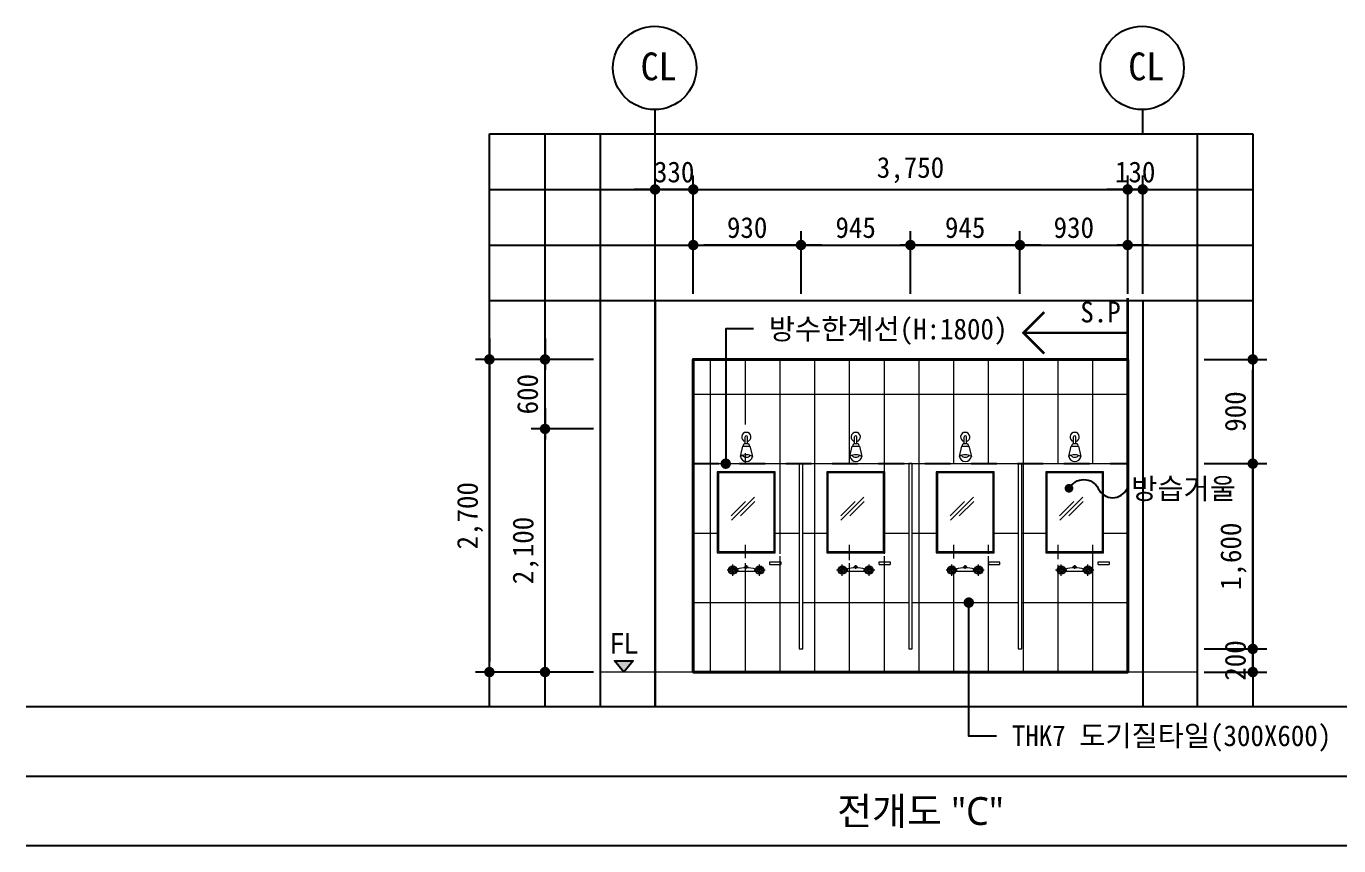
# Model space of a CAD drawing. Header units: millimetres. Extents: x -423835 to -174325, y -1379898 to -1311126.
# Drawn here: x -222235 to -210905, y -1371732 to -1364654 of the extents above; entities that cross this region are included whole.
import ezdxf
from ezdxf.enums import TextEntityAlignment as Align

# ---------------------------------------------------------------- set-up
doc = ezdxf.new("R2010")
doc.units = ezdxf.units.MM
doc.header["$LTSCALE"] = 100
doc.header["$MEASUREMENT"] = 0
doc.header["$PDSIZE"] = -10
doc.linetypes.add('CEN', pattern=[62, 60, -1, 0, -1])
doc.linetypes.add('HID', pattern=[2, 1.1, -0.9])
doc.layers.get('0').update_dxf_attribs({"linetype": 'CONTINUOUS'})
doc.layers.get('Defpoints').update_dxf_attribs({"color": 153, "linetype": 'CONTINUOUS'})
for name, color, linetype, lineweight in [('A-AXIS-BUBL', 7, 'CONTINUOUS', 25), ('A-CNTL', 1, 'CEN', 15), ('A-DWXM-GLAS', 121, 'CONTINUOUS', 20), ('A-ELEV-LIN1', 2, 'CONTINUOUS', 40), ('A-MKXS-TEXT1', 3, 'CONTINUOUS', 25), ('A-WAXK-PATT', 8, 'CONTINUOUS', 18), ('A-XXXX-FIN2', 6, 'CONTINUOUS', 20), ('A-XXXX-SANI', 8, 'CONTINUOUS', 18), ('A-XXXX-SYMB', 7, 'CONTINUOUS', 25), ('A-XXXX-TXT2', 3, 'CONTINUOUS', 25)]:
    doc.layers.add(name, color=color, linetype=linetype, lineweight=lineweight)
for name, color, linetype in [('A-DIMS', 7, 'CONTINUOUS'), ('A-MKXS-LEAD', 7, 'CONTINUOUS'), ('AA-AXIS-LINE-1', 1, 'CONTINUOUS'), ('AA-TEX-3', 3, 'CONTINUOUS'), ('IN-F-PAT', 8, 'CONTINUOUS'), ('IN-TEXT-FIN', 3, 'CONTINUOUS'), ('LEADER', 7, 'CONTINUOUS'), ('방수', 7, 'HID')]:
    doc.layers.add(name, color=color, linetype=linetype)
doc.styles.add('HY울릉도L', font='')
doc.styles.add('돋움체', font='')
doc.styles.add('맑은 고딕', font='malgun.ttf')
doc.styles.add('맑은고딕', font='malgun.ttf')
doc.styles.get('HY울릉도L').set_extended_font_data('HYwulM')
doc.styles.get('돋움체').set_extended_font_data('DotumChe')
doc.dimstyles.new('CDIM', dxfattribs={"dimtxt": 3, "dimasz": 1.5, "dimexe": 2, "dimexo": 1, "dimgap": 1, "dimtad": 1, "dimdec": 0, "dimrnd": 0.5, "dimzin": 0, "dimdsep": 32, "dimlunit": 6, "dimtxsty": 'HY울릉도L', "dimblk1": '_CIDOT', "dimblk2": '_CIDOT', "dimsah": 1, "dimcen": 5.5, "dimclrd": 2, "dimclre": 2, "dimclrt": 7, "dimadec": 0, "dimazin": 0, "dimtfac": 1, "dimtdec": 0, "dimtix": 1, "dimtmove": 2, "dimatfit": 1, "dimldrblk": '_CIDOT', "dimfxl": 1, "dimtolj": 1, "dimtzin": 0, "dimlwd": -1, "dimarcsym": 0})

# ---------------------------------------------------------------- blocks, each defined once
blk = doc.blocks.new('_CIDOT')
at = {"color": 0, "linetype": 'ByBlock'}
blk.add_line((2, 0), (-1, 0), dxfattribs=at)
at = {"color": 0, "linetype": 'ByBlock', "const_width": 0.5}
blk.add_lwpolyline([(-0.25, 0, 1), (0.25, 0, 1)], format="xyb", close=True, dxfattribs=at)
blk = doc.blocks.new('*D152')
at = {"layer": 'A-DIMS', "lineweight": -2, "transparency": 16777216}
for p, q in [((-217337, -1367532), (-218357, -1367532)), ((-217337, -1370232), (-218357, -1370232))]:
    blk.add_line(p, q, dxfattribs=at)
at = {"layer": 'A-DIMS', "transparency": 16777216}
blk.add_line((-218237, -1367622), (-218237, -1370142), dxfattribs=at)
at = {"layer": 'Defpoints', "color": 0, "transparency": 16777216}
for p in [(-217277, -1367532), (-218237, -1370232), (-217277, -1370232)]:
    blk.add_point(p, dxfattribs=at)
at = {"layer": 'A-DIMS', "transparency": 16777216, "xscale": 90, "yscale": 90, "zscale": 90}
for p, rotation in [((-218237, -1367532), 90), ((-218237, -1370232), 270)]:
    blk.add_blockref('_CIDOT', p, dxfattribs=dict(at, rotation=rotation))
at = {"layer": 'A-DIMS', "color": 3, "transparency": 16777216, "insert": (-218404, -1368882), "char_height": 180, "attachment_point": 5, "rotation": 90, "style": '돋움체'}
blk.add_mtext('\\A1;2,700', dxfattribs=at)
blk = doc.blocks.new('*D153')
at = {"layer": 'A-DIMS', "lineweight": -2, "transparency": 16777216}
for p, q in [((-216477, -1366964), (-216477, -1365944)), ((-212727, -1366964), (-212727, -1365944))]:
    blk.add_line(p, q, dxfattribs=at)
at = {"layer": 'A-DIMS', "transparency": 16777216}
blk.add_line((-216387, -1366064), (-212817, -1366064), dxfattribs=at)
at = {"layer": 'Defpoints', "color": 0, "transparency": 16777216}
for p in [(-212727, -1366064), (-216477, -1367024), (-212727, -1367024)]:
    blk.add_point(p, dxfattribs=at)
at = {"layer": 'A-DIMS', "transparency": 16777216, "xscale": 90, "yscale": 90, "zscale": 90, "rotation": 180}
blk.add_blockref('_CIDOT', (-216477, -1366064), dxfattribs=at)
at = {"layer": 'A-DIMS', "transparency": 16777216, "xscale": 90, "yscale": 90, "zscale": 90}
blk.add_blockref('_CIDOT', (-212727, -1366064), dxfattribs=at)
at = {"layer": 'A-DIMS', "color": 3, "transparency": 16777216, "insert": (-214602, -1365897), "char_height": 180, "attachment_point": 5, "style": '돋움체'}
blk.add_mtext('\\A1;3,750', dxfattribs=at)
blk = doc.blocks.new('*D154')
at = {"layer": 'A-DIMS', "lineweight": -2, "transparency": 16777216}
for p, q in [((-216807, -1366964), (-216807, -1365944)), ((-216477, -1366964), (-216477, -1365944))]:
    blk.add_line(p, q, dxfattribs=at)
at = {"layer": 'A-DIMS', "transparency": 16777216}
for p, q in [((-216897, -1366064), (-216987, -1366064)), ((-216477, -1366064), (-216807, -1366064)), ((-216387, -1366064), (-216297, -1366064))]:
    blk.add_line(p, q, dxfattribs=at)
at = {"layer": 'Defpoints', "color": 0, "transparency": 16777216}
for p in [(-216807, -1366064), (-216807, -1367024), (-216477, -1367024)]:
    blk.add_point(p, dxfattribs=at)
at = {"layer": 'A-DIMS', "transparency": 16777216, "xscale": 90, "yscale": 90, "zscale": 90}
blk.add_blockref('_CIDOT', (-216807, -1366064), dxfattribs=at)
at = {"layer": 'A-DIMS', "transparency": 16777216, "xscale": 90, "yscale": 90, "zscale": 90, "rotation": 180}
blk.add_blockref('_CIDOT', (-216477, -1366064), dxfattribs=at)
at = {"layer": 'A-DIMS', "color": 3, "transparency": 16777216, "insert": (-216642, -1365914), "char_height": 180, "attachment_point": 5, "style": '돋움체'}
blk.add_mtext('\\A1;330', dxfattribs=at)
blk = doc.blocks.new('*D155')
at = {"layer": 'A-DIMS', "lineweight": -2, "transparency": 16777216}
for p, q in [((-212727, -1366964), (-212727, -1365944)), ((-212597, -1366964), (-212597, -1365944))]:
    blk.add_line(p, q, dxfattribs=at)
at = {"layer": 'A-DIMS', "transparency": 16777216}
for p, q in [((-212817, -1366064), (-212907, -1366064)), ((-212727, -1366064), (-212597, -1366064)), ((-212507, -1366064), (-212417, -1366064))]:
    blk.add_line(p, q, dxfattribs=at)
at = {"layer": 'Defpoints', "color": 0, "transparency": 16777216}
for p in [(-212597, -1366064), (-212727, -1367024), (-212597, -1367024)]:
    blk.add_point(p, dxfattribs=at)
at = {"layer": 'A-DIMS', "transparency": 16777216, "xscale": 90, "yscale": 90, "zscale": 90}
blk.add_blockref('_CIDOT', (-212727, -1366064), dxfattribs=at)
at = {"layer": 'A-DIMS', "transparency": 16777216, "xscale": 90, "yscale": 90, "zscale": 90, "rotation": 180}
blk.add_blockref('_CIDOT', (-212597, -1366064), dxfattribs=at)
at = {"layer": 'A-DIMS', "color": 3, "transparency": 16777216, "insert": (-212662, -1365914), "char_height": 180, "attachment_point": 5, "style": '돋움체'}
blk.add_mtext('\\A1;130', dxfattribs=at)
blk = doc.blocks.new('샤워기(샤워실)')
at = {"layer": 'A-CNTL'}
for p, q in [((895454, -715390), (895454, -715293)), ((895570, -715330), (895570, -715298)), ((895685, -715390), (895685, -715293)), ((895502, -715341), (895405, -715341)), ((895588, -715317), (895549, -715317)), ((895734, -715341), (895637, -715341))]:
    blk.add_line(p, q, dxfattribs=at)
at = {"layer": 'A-XXXX-SANI', "color": 4}
for p, q in [((895520, -714359), (895540, -714269)), ((895540, -714269), (895602, -714269)), ((895560, -714246), (895560, -714191)), ((895580, -714246), (895580, -714191)), ((895602, -714269), (895623, -714361)), ((895430, -715341), (895417, -715341)), ((895430, -715341), (895417, -715341)), ((895435, -715328), (895424, -715320)), ((895435, -715355), (895424, -715363)), ((895446, -715319), (895443, -715307)), ((895446, -715364), (895443, -715376)), ((895461, -715319), (895465, -715307)), ((895461, -715364), (895465, -715376)), ((895473, -715328), (895483, -715320)), ((895473, -715355), (895483, -715363)), ((895477, -715341), (895490, -715341)), ((895495, -715330), (895488, -715330)), ((895651, -715352), (895488, -715352)), ((895662, -715341), (895649, -715341)), ((895666, -715328), (895656, -715320)), ((895666, -715355), (895656, -715363)), ((895678, -715319), (895674, -715307)), ((895678, -715364), (895674, -715376)), ((895693, -715319), (895697, -715307)), ((895693, -715364), (895697, -715376)), ((895704, -715328), (895715, -715320)), ((895704, -715355), (895715, -715363)), ((895709, -715341), (895722, -715341))]:
    blk.add_line(p, q, dxfattribs=at)
at = {"layer": 'A-XXXX-SANI'}
for p, q in [((895442, -714910), (895641, -714711)), ((895440, -714873), (895564, -714749)), ((895519, -714873), (895644, -714749))]:
    blk.add_line(p, q, dxfattribs=at)
at = {"layer": 'A-XXXX-SANI', "color": 4}
blk.add_lwpolyline([(895544, -714269), (895550, -714254, -0.349457), (895559, -714246), (895583, -714246, -0.349457), (895593, -714254), (895598, -714269)], format="xyb", dxfattribs=at)
blk.add_lwpolyline([(895820, -714491), (895320, -714491), (895320, -715191), (895820, -715191), (895820, -714491)], dxfattribs=at)
at = {"layer": 'A-XXXX-SANI'}
blk.add_lwpolyline([(895810, -714501), (895330, -714501), (895330, -715181), (895810, -715181)], close=True, dxfattribs=at)
at = {"layer": 'A-XXXX-SANI', "color": 4}
blk.add_lwpolyline([(895770, -715271), (895770, -715288, 0.414214), (895773, -715291), (895867, -715291, 0.414214), (895870, -715288), (895870, -715271)], format="xyb", close=True, dxfattribs=at)
for centre, radius in [((895454, -715341), 36.2), ((895454, -715341), 23.7), ((895454, -715341), 15.9), ((895685, -715341), 36.2), ((895685, -715341), 23.7), ((895685, -715341), 15.9)]:
    blk.add_circle(centre, radius, dxfattribs=at)
for centre, radius, start, end in [((895570, -714191), 40, 284.4775, 255.5225), ((895570, -714191), 10, 0, 180), ((895570, -714448), 103, 58.6071, 119.4044), ((895572, -714350), 52.8, 189.9611, 348.0503), ((895571, -714326), 40.7, 216.7037, 322.2562), ((895570, -715668), 346, 76.4494, 103.5506), ((895570, -715317), 12.2, 339.7134, 200.146)]:
    blk.add_arc(centre, radius, start, end, dxfattribs=at)
blk = doc.blocks.new('*D217')
at = {"layer": 'A-DIMS', "lineweight": -2, "transparency": 16777216}
for p, q in [((-217337, -1368132), (-217877, -1368132)), ((-217337, -1370232), (-217877, -1370232))]:
    blk.add_line(p, q, dxfattribs=at)
at = {"layer": 'A-DIMS', "transparency": 16777216}
blk.add_line((-217757, -1370142), (-217757, -1368222), dxfattribs=at)
at = {"layer": 'Defpoints', "color": 0, "transparency": 16777216}
for p in [(-217757, -1368132), (-217277, -1368132), (-217277, -1370232)]:
    blk.add_point(p, dxfattribs=at)
at = {"layer": 'A-DIMS', "transparency": 16777216, "xscale": 90, "yscale": 90, "zscale": 90}
for p, rotation in [((-217757, -1368132), 90), ((-217757, -1370232), 270)]:
    blk.add_blockref('_CIDOT', p, dxfattribs=dict(at, rotation=rotation))
at = {"layer": 'A-DIMS', "color": 3, "transparency": 16777216, "insert": (-217924, -1369182), "char_height": 180, "attachment_point": 5, "rotation": 90, "style": '돋움체'}
blk.add_mtext('\\A1;2,100', dxfattribs=at)
blk = doc.blocks.new('*D218')
at = {"layer": 'A-DIMS', "lineweight": -2, "transparency": 16777216}
for p, q in [((-217337, -1367532), (-217877, -1367532)), ((-217337, -1368132), (-217877, -1368132))]:
    blk.add_line(p, q, dxfattribs=at)
at = {"layer": 'A-DIMS', "transparency": 16777216}
blk.add_line((-217757, -1368042), (-217757, -1367622), dxfattribs=at)
at = {"layer": 'Defpoints', "color": 0, "transparency": 16777216}
for p in [(-217757, -1367532), (-217277, -1367532), (-217277, -1368132)]:
    blk.add_point(p, dxfattribs=at)
at = {"layer": 'A-DIMS', "transparency": 16777216, "xscale": 90, "yscale": 90, "zscale": 90}
for p, rotation in [((-217757, -1367532), 90), ((-217757, -1368132), 270)]:
    blk.add_blockref('_CIDOT', p, dxfattribs=dict(at, rotation=rotation))
at = {"layer": 'A-DIMS', "color": 3, "transparency": 16777216, "insert": (-217907, -1367832), "char_height": 180, "attachment_point": 5, "rotation": 90, "style": '돋움체'}
blk.add_mtext('\\A1;600', dxfattribs=at)
blk = doc.blocks.new('*D227')
at = {"layer": 'A-DIMS', "lineweight": -2, "transparency": 16777216}
for p, q in [((-212067, -1368432), (-211527, -1368432)), ((-212067, -1370032), (-211527, -1370032))]:
    blk.add_line(p, q, dxfattribs=at)
at = {"layer": 'A-DIMS', "transparency": 16777216}
blk.add_line((-211647, -1369942), (-211647, -1368522), dxfattribs=at)
at = {"layer": 'Defpoints', "color": 0, "transparency": 16777216}
for p in [(-212127, -1368432), (-211647, -1368432), (-212127, -1370032)]:
    blk.add_point(p, dxfattribs=at)
at = {"layer": 'A-DIMS', "transparency": 16777216, "xscale": 90, "yscale": 90, "zscale": 90}
for p, rotation in [((-211647, -1368432), 90), ((-211647, -1370032), 270)]:
    blk.add_blockref('_CIDOT', p, dxfattribs=dict(at, rotation=rotation))
at = {"layer": 'A-DIMS', "color": 3, "transparency": 16777216, "insert": (-211814, -1369232), "char_height": 180, "attachment_point": 5, "rotation": 90, "style": '돋움체'}
blk.add_mtext('\\A1;1,600', dxfattribs=at)
blk = doc.blocks.new('*D228')
at = {"layer": 'A-DIMS', "lineweight": -2, "transparency": 16777216}
for p, q in [((-212067, -1367532), (-211527, -1367532)), ((-212067, -1368432), (-211527, -1368432))]:
    blk.add_line(p, q, dxfattribs=at)
at = {"layer": 'A-DIMS', "transparency": 16777216}
blk.add_line((-211647, -1368342), (-211647, -1367622), dxfattribs=at)
at = {"layer": 'Defpoints', "color": 0, "transparency": 16777216}
for p in [(-212127, -1367532), (-211647, -1367532), (-212127, -1368432)]:
    blk.add_point(p, dxfattribs=at)
at = {"layer": 'A-DIMS', "transparency": 16777216, "xscale": 90, "yscale": 90, "zscale": 90}
for p, rotation in [((-211647, -1367532), 90), ((-211647, -1368432), 270)]:
    blk.add_blockref('_CIDOT', p, dxfattribs=dict(at, rotation=rotation))
at = {"layer": 'A-DIMS', "color": 3, "transparency": 16777216, "insert": (-211797, -1367982), "char_height": 180, "attachment_point": 5, "rotation": 90, "style": '돋움체'}
blk.add_mtext('\\A1;900', dxfattribs=at)
blk = doc.blocks.new('*D229')
at = {"layer": 'A-DIMS', "transparency": 16777216}
for p, q in [((-211647, -1369942), (-211647, -1369852)), ((-211647, -1370232), (-211647, -1370032)), ((-211647, -1370322), (-211647, -1370412))]:
    blk.add_line(p, q, dxfattribs=at)
at = {"layer": 'A-DIMS', "lineweight": -2, "transparency": 16777216}
for p, q in [((-212067, -1370032), (-211527, -1370032)), ((-212067, -1370232), (-211527, -1370232))]:
    blk.add_line(p, q, dxfattribs=at)
at = {"layer": 'Defpoints', "color": 0, "transparency": 16777216}
for p in [(-212127, -1370032), (-211647, -1370032), (-212127, -1370232)]:
    blk.add_point(p, dxfattribs=at)
at = {"layer": 'A-DIMS', "transparency": 16777216, "xscale": 90, "yscale": 90, "zscale": 90}
for p, rotation in [((-211647, -1370032), 270), ((-211647, -1370232), 90)]:
    blk.add_blockref('_CIDOT', p, dxfattribs=dict(at, rotation=rotation))
at = {"layer": 'A-DIMS', "color": 3, "transparency": 16777216, "insert": (-211797, -1370132), "char_height": 180, "attachment_point": 5, "rotation": 90, "style": '돋움체'}
blk.add_mtext('\\A1;200', dxfattribs=at)
blk = doc.blocks.new('*D981')
at = {"layer": 'A-DIMS', "lineweight": -2, "transparency": 16777216}
for p, q in [((-213657, -1366964), (-213657, -1366424)), ((-212727, -1366964), (-212727, -1366424))]:
    blk.add_line(p, q, dxfattribs=at)
at = {"layer": 'A-DIMS', "transparency": 16777216}
blk.add_line((-213567, -1366544), (-212817, -1366544), dxfattribs=at)
at = {"layer": 'Defpoints', "color": 0, "transparency": 16777216}
for p in [(-212727, -1366544), (-213657, -1367024), (-212727, -1367024)]:
    blk.add_point(p, dxfattribs=at)
at = {"layer": 'A-DIMS', "transparency": 16777216, "xscale": 90, "yscale": 90, "zscale": 90, "rotation": 180}
blk.add_blockref('_CIDOT', (-213657, -1366544), dxfattribs=at)
at = {"layer": 'A-DIMS', "transparency": 16777216, "xscale": 90, "yscale": 90, "zscale": 90}
blk.add_blockref('_CIDOT', (-212727, -1366544), dxfattribs=at)
at = {"layer": 'A-DIMS', "color": 3, "transparency": 16777216, "insert": (-213192, -1366394), "char_height": 180, "attachment_point": 5, "style": '돋움체'}
blk.add_mtext('\\A1;930', dxfattribs=at)
blk = doc.blocks.new('*D982')
at = {"layer": 'A-DIMS', "lineweight": -2, "transparency": 16777216}
for p, q in [((-214602, -1366964), (-214602, -1366424)), ((-213657, -1366964), (-213657, -1366424))]:
    blk.add_line(p, q, dxfattribs=at)
at = {"layer": 'A-DIMS', "transparency": 16777216}
blk.add_line((-213747, -1366544), (-214512, -1366544), dxfattribs=at)
at = {"layer": 'Defpoints', "color": 0, "transparency": 16777216}
for p in [(-214602, -1366544), (-214602, -1367024), (-213657, -1367024)]:
    blk.add_point(p, dxfattribs=at)
at = {"layer": 'A-DIMS', "transparency": 16777216, "xscale": 90, "yscale": 90, "zscale": 90, "rotation": 180}
blk.add_blockref('_CIDOT', (-214602, -1366544), dxfattribs=at)
at = {"layer": 'A-DIMS', "transparency": 16777216, "xscale": 90, "yscale": 90, "zscale": 90}
blk.add_blockref('_CIDOT', (-213657, -1366544), dxfattribs=at)
at = {"layer": 'A-DIMS', "color": 3, "transparency": 16777216, "insert": (-214130, -1366394), "char_height": 180, "attachment_point": 5, "style": '돋움체'}
blk.add_mtext('\\A1;945', dxfattribs=at)
blk = doc.blocks.new('*D983')
at = {"layer": 'A-DIMS', "lineweight": -2, "transparency": 16777216}
for p, q in [((-216477, -1366964), (-216477, -1366424)), ((-215547, -1366964), (-215547, -1366424))]:
    blk.add_line(p, q, dxfattribs=at)
at = {"layer": 'A-DIMS', "transparency": 16777216}
blk.add_line((-215637, -1366544), (-216387, -1366544), dxfattribs=at)
at = {"layer": 'Defpoints', "color": 0, "transparency": 16777216}
for p in [(-216477, -1366544), (-216477, -1367024), (-215547, -1367024)]:
    blk.add_point(p, dxfattribs=at)
at = {"layer": 'A-DIMS', "transparency": 16777216, "xscale": 90, "yscale": 90, "zscale": 90, "rotation": 180}
blk.add_blockref('_CIDOT', (-216477, -1366544), dxfattribs=at)
at = {"layer": 'A-DIMS', "transparency": 16777216, "xscale": 90, "yscale": 90, "zscale": 90}
blk.add_blockref('_CIDOT', (-215547, -1366544), dxfattribs=at)
at = {"layer": 'A-DIMS', "color": 3, "transparency": 16777216, "insert": (-216012, -1366394), "char_height": 180, "attachment_point": 5, "style": '돋움체'}
blk.add_mtext('\\A1;930', dxfattribs=at)
blk = doc.blocks.new('*D984')
at = {"layer": 'A-DIMS', "lineweight": -2, "transparency": 16777216}
for p, q in [((-215547, -1366964), (-215547, -1366424)), ((-214602, -1366964), (-214602, -1366424))]:
    blk.add_line(p, q, dxfattribs=at)
at = {"layer": 'A-DIMS', "transparency": 16777216}
blk.add_line((-215457, -1366544), (-214692, -1366544), dxfattribs=at)
at = {"layer": 'Defpoints', "color": 0, "transparency": 16777216}
for p in [(-214602, -1366544), (-215547, -1367024), (-214602, -1367024)]:
    blk.add_point(p, dxfattribs=at)
at = {"layer": 'A-DIMS', "transparency": 16777216, "xscale": 90, "yscale": 90, "zscale": 90, "rotation": 180}
blk.add_blockref('_CIDOT', (-215547, -1366544), dxfattribs=at)
at = {"layer": 'A-DIMS', "transparency": 16777216, "xscale": 90, "yscale": 90, "zscale": 90}
blk.add_blockref('_CIDOT', (-214602, -1366544), dxfattribs=at)
at = {"layer": 'A-DIMS', "color": 3, "transparency": 16777216, "insert": (-215075, -1366394), "char_height": 180, "attachment_point": 5, "style": '돋움체'}
blk.add_mtext('\\A1;945', dxfattribs=at)

msp = doc.modelspace()

# ---------------------------------------------------------------- hatches: boundary and pattern name
at = {"layer": 'A-XXXX-SYMB'}
msp.add_hatch(color=256, dxfattribs=at).paths.add_polyline_path([(-217077.5, -1370232.1), (-217158.1, -1370136.1), (-216996.9, -1370136.1)])

# ---------------------------------------------------------------- linework, layer by layer
at = {"color": 3, "ltscale": 2}
for p, q in [((-222235.4, -1371132.1), (-178150.4, -1371132.1)), ((-178150.4, -1371732.1), (-222235.4, -1371732.1))]:
    msp.add_line(p, q, dxfattribs=at)
at = {"layer": 'A-AXIS-BUBL', "ltscale": 0.2}
for p, q in [((-216807, -1365584.3), (-216807, -1365374.3)), ((-212597, -1365584.3), (-212597, -1365374.3))]:
    msp.add_line(p, q, dxfattribs=at)
for centre in [(-216810.6, -1365014.3), (-212602, -1365014.3)]:
    msp.add_circle(centre, 360, dxfattribs=at)
at = {"layer": 'A-DWXM-GLAS'}
for points in [[(-215532, -1370032.1), (-215532, -1368432.1), (-215562, -1368432.1), (-215562, -1370032.1)], [(-214587, -1370032.1), (-214587, -1368432.1), (-214617, -1368432.1), (-214617, -1370032.1)], [(-213642, -1370032.1), (-213642, -1368432.1), (-213672, -1368432.1), (-213672, -1370032.1)]]:
    msp.add_lwpolyline(points, close=True, dxfattribs=at)
at = {"layer": 'A-ELEV-LIN1'}
msp.add_lwpolyline([(-212727, -1367532.1), (-216477, -1367532.1), (-216477, -1370232.1), (-212727, -1370232.1)], close=True, dxfattribs=at)
at = {"layer": 'A-MKXS-LEAD'}
for points in [[(-215956.8, -1367268.8), (-216196.8, -1367268.8), (-216196.8, -1368432.1)], [(-213858.8, -1370785.3), (-214098.8, -1370785.3), (-214098.8, -1369632.1)]]:
    msp.add_lwpolyline(points, dxfattribs=at)
at = {"layer": 'A-MKXS-LEAD', "const_width": 45}
for points in [[(-216219.3, -1368432.1, 1), (-216174.3, -1368432.1, 1)], [(-214121.3, -1369632.1, -1), (-214076.3, -1369632.1, -1)]]:
    msp.add_lwpolyline(points, format="xyb", close=True, dxfattribs=at)
at = {"layer": 'A-WAXK-PATT'}
for p, q in [((-216327, -1370232.1), (-216327, -1367532.1)), ((-216027, -1368092.8), (-216027, -1367532.1)), ((-215727, -1369212.1), (-215727, -1367532.1)), ((-215427, -1370232.1), (-215427, -1367532.1)), ((-215127, -1368432.1), (-215127, -1367532.1)), ((-214827, -1369212.1), (-214827, -1367532.1)), ((-214527, -1370232.1), (-214527, -1367532.1)), ((-214227, -1368432.1), (-214227, -1367532.1)), ((-213927, -1368432.1), (-213927, -1367532.1)), ((-213627, -1370232.1), (-213627, -1367532.1)), ((-213327, -1368432.1), (-213327, -1367532.1)), ((-213027, -1368432.1), (-213027, -1367532.1)), ((-216477, -1367832.1), (-212727, -1367832.1)), ((-216027, -1368432.1), (-216027, -1368342.3)), ((-216477, -1368432.1), (-213672, -1368432.1)), ((-213642, -1368432.1), (-212727, -1368432.1)), ((-216477, -1369032.1), (-216269.5, -1369032.1)), ((-215769.5, -1369032.1), (-215562, -1369032.1)), ((-215532, -1369032.1), (-215324.5, -1369032.1)), ((-214824.5, -1369032.1), (-214617, -1369032.1)), ((-214587, -1369032.1), (-214379.5, -1369032.1)), ((-213879.5, -1369032.1), (-213672, -1369032.1)), ((-213642, -1369032.1), (-213434.5, -1369032.1)), ((-212934.5, -1369032.1), (-212727, -1369032.1)), ((-216027, -1369248.5), (-216027, -1369132.1)), ((-215127, -1369266.1), (-215127, -1369132.1)), ((-214227, -1369251.1), (-214227, -1369132.1)), ((-213927, -1369212.1), (-213927, -1369132.1)), ((-213327, -1369257.1), (-213327, -1369132.1)), ((-213027, -1370232.1), (-213027, -1369132.1)), ((-216027, -1370232.1), (-216027, -1369292.7)), ((-215727, -1370232.1), (-215727, -1369232.1)), ((-215127, -1370232.1), (-215127, -1369292.7)), ((-214827, -1370232.1), (-214827, -1369232.1)), ((-213927, -1370232.1), (-213927, -1369232)), ((-213327, -1370232.1), (-213327, -1369307)), ((-214227, -1370232.1), (-214227, -1369313.1)), ((-216477, -1369632.1), (-215562, -1369632.1)), ((-215532, -1369632.1), (-214617, -1369632.1)), ((-214587, -1369632.1), (-213672, -1369632.1)), ((-213642, -1369632.1), (-212727, -1369632.1))]:
    msp.add_line(p, q, dxfattribs=at)
at = {"layer": 'A-XXXX-FIN2'}
msp.add_line((-212127, -1370232.1), (-217277, -1370232.1), dxfattribs=at)
at = {"layer": 'A-XXXX-SYMB'}
msp.add_lwpolyline([(-217077.5, -1370232.1), (-217158.1, -1370136.1), (-216996.9, -1370136.1), (-217077.5, -1370232.1)], dxfattribs=at)
at = {"layer": 'AA-AXIS-LINE-1'}
for p, q in [((-216807, -1367024.3), (-216807, -1370532.1)), ((-212597, -1367024.3), (-212597, -1370532.1))]:
    msp.add_line(p, q, dxfattribs=at)
at = {"layer": 'Defpoints'}
for p, q in [((-218237, -1370532.1), (-218237, -1365584.3)), ((-218237, -1365584.3), (-211647, -1365584.3)), ((-217757, -1370532.1), (-217757, -1365584.3)), ((-217277, -1370532.1), (-217277, -1365584.3)), ((-216807, -1370532.1), (-216807, -1365584.3)), ((-212127, -1365584.3), (-212127, -1370532.1)), ((-211647, -1365584.3), (-211647, -1370532.1)), ((-218237, -1366064.3), (-211647, -1366064.3)), ((-218237, -1366544.3), (-211647, -1366544.3)), ((-218237, -1367024.3), (-211647, -1367024.3)), ((-178150.4, -1370532.1), (-222235.4, -1370532.1))]:
    msp.add_line(p, q, dxfattribs=at)
at = {"layer": 'IN-F-PAT', "color": 2}
msp.add_line((-212727, -1367302.1), (-213446.6, -1367302.1), dxfattribs=at)
at = {"layer": 'IN-F-PAT', "color": 2, "const_width": 22.5}
for points in [[(-212727, -1367532.1), (-212727, -1367002.1)], [(-213447, -1367122.1), (-213627, -1367302.1), (-213447, -1367482.1)], [(-212727, -1367302.1), (-213627, -1367302.1)]]:
    msp.add_lwpolyline(points, dxfattribs=at)
at = {"layer": 'LEADER', "const_width": 37.5}
msp.add_lwpolyline([(-213233.7, -1368663.5, 1), (-213233.7, -1368626, 1)], format="xyb", close=True, dxfattribs=at)
at = {"layer": 'LEADER'}
msp.add_lwpolyline([(-213230.1, -1368647.8, -0.6274948), (-212980.9, -1368647.8, 0.6274948), (-212731.8, -1368647.8, 1.5936388)], format="xyb", dxfattribs=at)
at = {"layer": '방수', "color": 3, "ltscale": 2}
msp.add_line((-216477, -1368432.1), (-212727, -1368432.1), dxfattribs=at)

# ---------------------------------------------------------------- block references
for p in [(-1111589.5, -654010.6), (-1110644.5, -654010.6), (-1109699.5, -654010.6), (-1108754.5, -654010.6)]:
    msp.add_blockref('샤워기(샤워실)', p)

# ---------------------------------------------------------------- texts
at = {"layer": 'A-MKXS-TEXT1', "style": '돋움체'}
for s, p in [('방수한계선(H:1800)', (-215825.1, -1367268.8)), ('THK7 도기질타일(300X600)', (-213727.2, -1370781.5))]:
    msp.add_text(s, height=180, dxfattribs=at).set_placement(p, align=Align.MIDDLE_LEFT)
at = {"layer": 'A-MKXS-TEXT1', "style": '맑은고딕'}
msp.add_text('FL', height=180, dxfattribs=at).set_placement((-217077.5, -1370074.2), align=Align.CENTER)
at = {"layer": 'A-XXXX-TXT2', "ltscale": 0.2, "style": '돋움체'}
for p in [(-216776.4, -1365001.1), (-212566.4, -1365001.1)]:
    msp.add_text('CL', height=240, dxfattribs=at).set_placement(p, align=Align.MIDDLE)
at = {"layer": 'A-XXXX-TXT2', "style": '맑은 고딕'}
msp.add_text('전개도 "C"', height=240, dxfattribs=at).set_placement((-214516.1, -1371432.1), align=Align.MIDDLE_CENTER)
at = {"layer": 'AA-TEX-3', "style": '돋움체'}
msp.add_text('방습거울', height=180, dxfattribs=at).set_placement((-212695.8, -1368647.8), align=Align.MIDDLE_LEFT)
at = {"layer": 'IN-TEXT-FIN', "color": 2, "style": '돋움체'}
msp.add_text('S.P', height=180, dxfattribs=at).set_placement((-212787, -1367122.1), align=Align.MIDDLE_RIGHT)

# ---------------------------------------------------------------- dimensions: what is measured, and where the dimension line sits
at = {"layer": 'A-DIMS'}
for base, p1, p2, picture, middle in [((-216807, -1366064.3), (-216477, -1367024.3), (-216807, -1367024.3), '*D154', (-216642, -1365914.2)), ((-216477, -1366544.3), (-215547, -1367024.3), (-216477, -1367024.3), '*D983', (-216012, -1366394.2)), ((-214602, -1366544.3), (-213657, -1367024.3), (-214602, -1367024.3), '*D982', (-214129.5, -1366394.2))]:
    dim = msp.add_linear_dim(base=base, p1=p1, p2=p2, dimstyle='CDIM', override={"dimscale": 60, "dimtxsty": '돋움체', "dimclrd": 256, "dimclre": 256, "dimclrt": 3}, dxfattribs=at)
    dim.commit()
    dim.dimension.update_dxf_attribs({"geometry": picture, "text_midpoint": middle})
for base, p1, p2, angle, picture, middle in [((-212727, -1366064.3), (-216477, -1367024.3), (-212727, -1367024.3), 180, '*D153', (-214602, -1365897.2)), ((-212597, -1366064.3), (-212727, -1367024.3), (-212597, -1367024.3), 180, '*D155', (-212662, -1365914.2)), ((-214602, -1366544.3), (-215547, -1367024.3), (-214602, -1367024.3), 180, '*D984', (-215074.5, -1366394.2)), ((-212727, -1366544.3), (-213657, -1367024.3), (-212727, -1367024.3), 180, '*D981', (-213192, -1366394.2)), ((-218237, -1370232.1), (-217277, -1367532.1), (-217277, -1370232.1), 90, '*D152', (-218404.2, -1368882.1)), ((-217757, -1367532.1), (-217277, -1368132.1), (-217277, -1367532.1), 90, '*D218', (-217907.2, -1367832.1)), ((-211647, -1367532.1), (-212127, -1368432.1), (-212127, -1367532.1), 90, '*D228', (-211797.2, -1367982.1)), ((-217757, -1368132.1), (-217277, -1370232.1), (-217277, -1368132.1), 90, '*D217', (-217924.2, -1369182.1)), ((-211647, -1368432.1), (-212127, -1370032.1), (-212127, -1368432.1), 90, '*D227', (-211814.2, -1369232.1)), ((-211647, -1370032.1), (-212127, -1370232.1), (-212127, -1370032.1), 90, '*D229', (-211797.2, -1370132.1))]:
    dim = msp.add_linear_dim(base=base, p1=p1, p2=p2, angle=angle, dimstyle='CDIM', override={"dimscale": 60, "dimtxsty": '돋움체', "dimclrd": 256, "dimclre": 256, "dimclrt": 3}, dxfattribs=at)
    dim.commit()
    dim.dimension.update_dxf_attribs({"geometry": picture, "text_midpoint": middle})

doc.saveas('drawing.dxf')
